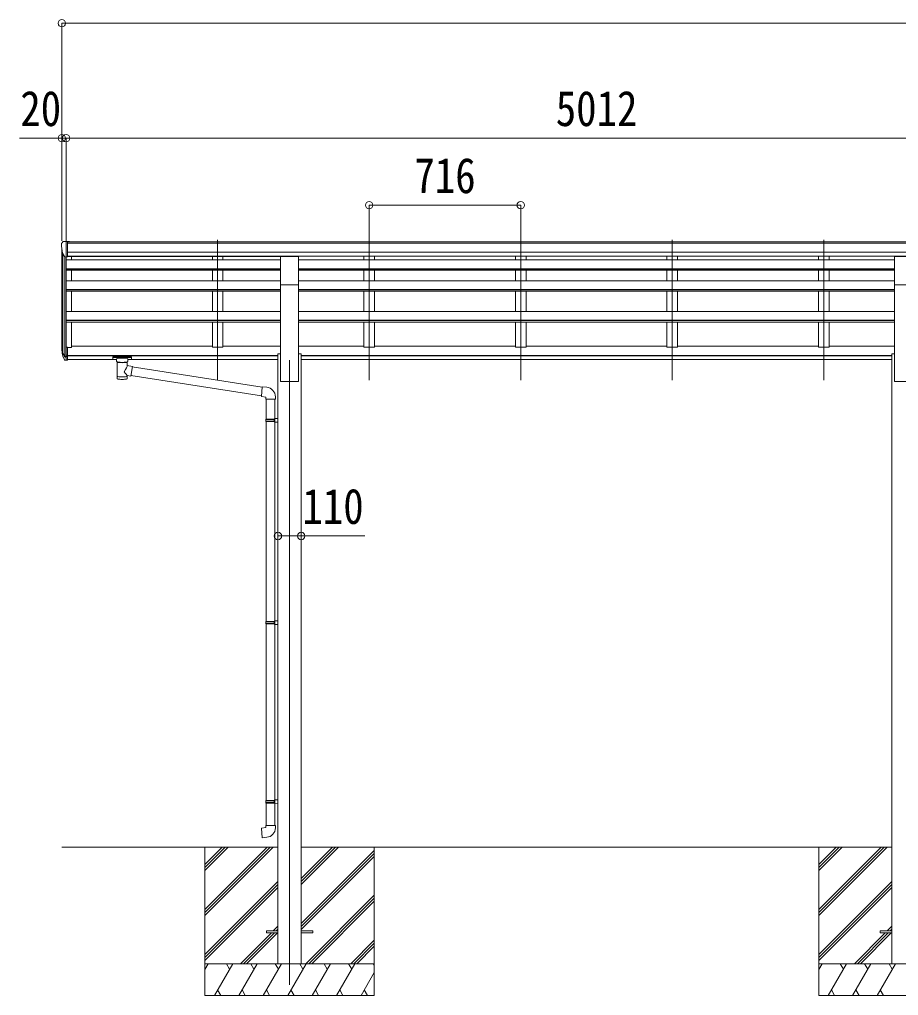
# Model space of a CAD drawing. Units: millimetres at full size. Extents: x -9783 to 9892, y -6828 to 6752.
# Drawn here: x -2660 to 1492, y -4225 to 384 of the extents above; entities that cross this region are included whole.
import ezdxf
from ezdxf.enums import TextEntityAlignment as Align

# ---------------------------------------------------------------- set-up
doc = ezdxf.new("R2010")
doc.units = ezdxf.units.MM
doc.header["$LTSCALE"] = 35
doc.header["$PDMODE"] = 32
doc.header["$PDSIZE"] = 35
for name, color, linetype, lineweight in [('0-0_0', 7, 'Continuous', 9), ('0-1_本体', 4, 'Continuous', 9), ('0-2_部品', 7, 'Continuous', 9), ('0-8_PARTS2', 2, 'Continuous', 9), ('0-A_寸法', 6, 'Continuous', 9)]:
    doc.layers.add(name, color=color, linetype=linetype, lineweight=lineweight)
doc.styles.add('ＭＳ ゴシック', font='')
doc.styles.get('ＭＳ ゴシック').set_extended_font_data('MS Gothic')

msp = doc.modelspace()

# ---------------------------------------------------------------- linework, layer by layer
at = {"layer": '0-0_0'}
for p, q in [((-2460.38, -3525.15), (-1439.38, -3525.15)), ((-1784.38, -3525.15), (-1784.38, -4225.15)), ((-1784.38, -3819.32), (-1490.2, -3525.15)), ((-1784.38, -3833.47), (-1476.06, -3525.15)), ((-1784.38, -3847.61), (-1461.92, -3525.15)), ((-1784.38, -3635.48), (-1674.05, -3525.15)), ((-1784.38, -3621.34), (-1688.19, -3525.15)), ((-1784.38, -3607.19), (-1702.33, -3525.15)), ((-1329.38, -3672.69), (-1181.83, -3525.15)), ((-1329.38, -3700.98), (-1153.55, -3525.15)), ((-1329.38, -3686.83), (-1167.69, -3525.15)), ((-1329.38, -3525.15), (1460.62, -3525.15)), ((-1329.38, -3884.82), (-984.38, -3539.83)), ((-984.38, -3525.15), (-984.38, -4225.15)), ((1115.62, -3525.15), (1115.62, -4225.15)), ((1115.62, -3819.32), (1409.8, -3525.15)), ((1115.62, -3833.47), (1423.94, -3525.15)), ((1115.62, -3847.61), (1438.08, -3525.15)), ((1115.62, -3635.48), (1225.95, -3525.15)), ((1115.62, -3621.34), (1211.81, -3525.15)), ((1115.62, -3607.19), (1197.67, -3525.15)), ((-1329.38, -3898.97), (-984.38, -3553.97)), ((-1329.38, -3913.11), (-984.38, -3568.11)), ((-1784.38, -4031.46), (-1439.38, -3686.46)), ((1115.62, -4031.46), (1460.62, -3686.46)), ((-1784.38, -4045.6), (-1439.38, -3700.6)), ((-1784.38, -4059.74), (-1439.38, -3714.74)), ((1115.62, -4045.6), (1460.62, -3700.6)), ((1115.62, -4059.74), (1460.62, -3714.74)), ((-1307.57, -4075.15), (-984.38, -3751.96)), ((-1293.43, -4075.15), (-984.38, -3766.1)), ((-1279.29, -4075.15), (-984.38, -3780.24)), ((-1461.44, -3920.65), (-1439.38, -3898.59)), ((-1447.3, -3920.65), (-1439.38, -3912.73)), ((1438.56, -3920.65), (1460.62, -3898.59)), ((1452.7, -3920.65), (1460.62, -3912.73)), ((-1615.94, -4075.15), (-1470.44, -3929.65)), ((-1601.8, -4075.15), (-1456.3, -3929.65)), ((-1587.65, -4075.15), (-1442.15, -3929.65)), ((1284.06, -4075.15), (1429.56, -3929.65)), ((1298.2, -4075.15), (1443.7, -3929.65)), ((1312.35, -4075.15), (1457.85, -3929.65)), ((-1095.44, -4075.15), (-984.38, -3964.09)), ((-1081.3, -4075.15), (-984.38, -3978.23)), ((-1067.15, -4075.15), (-984.38, -3992.37)), ((-984.38, -4075.15), (-1784.38, -4075.15)), ((-1784.38, -4102.65), (-1768.5, -4075.15)), ((-1739.63, -4225.15), (-1653.03, -4075.15)), ((-1668.03, -4101.13), (-1683.03, -4075.15)), ((-1624.16, -4225.15), (-1537.56, -4075.15)), ((-1552.56, -4101.13), (-1567.56, -4075.15)), ((-1508.69, -4225.15), (-1422.09, -4075.15)), ((-1437.09, -4101.13), (-1452.09, -4075.15)), ((-1393.22, -4225.15), (-1306.62, -4075.15)), ((-1321.62, -4101.13), (-1336.62, -4075.15)), ((-1277.75, -4225.15), (-1191.15, -4075.15)), ((-1206.15, -4101.13), (-1221.15, -4075.15)), ((-1162.28, -4225.15), (-1075.68, -4075.15)), ((-1105.68, -4075.15), (-1090.68, -4101.13)), ((-990.21, -4075.15), (-984.38, -4085.25)), ((1915.62, -4075.15), (1115.62, -4075.15)), ((1115.62, -4102.65), (1131.5, -4075.15)), ((1160.37, -4225.15), (1246.97, -4075.15)), ((1231.97, -4101.13), (1216.97, -4075.15)), ((1275.84, -4225.15), (1362.44, -4075.15)), ((1347.44, -4101.13), (1332.44, -4075.15)), ((1391.31, -4225.15), (1477.91, -4075.15)), ((1462.91, -4101.13), (1447.91, -4075.15)), ((-1046.81, -4225.15), (-984.38, -4117.01)), ((-1784.38, -4225.15), (-984.38, -4225.15)), ((-1724.63, -4199.17), (-1709.64, -4225.15)), ((-1609.16, -4199.17), (-1594.17, -4225.15)), ((-1493.69, -4199.17), (-1478.69, -4225.15)), ((-1378.22, -4199.17), (-1363.22, -4225.15)), ((-1262.75, -4199.17), (-1247.75, -4225.15)), ((-1147.28, -4199.17), (-1132.28, -4225.15)), ((-1031.81, -4199.17), (-1016.82, -4225.15)), ((1115.62, -4225.15), (1915.62, -4225.15)), ((1175.37, -4199.17), (1190.36, -4225.15)), ((1290.84, -4199.17), (1305.83, -4225.15)), ((1406.31, -4199.17), (1421.31, -4225.15))]:
    msp.add_line(p, q, dxfattribs=at)
at = {"layer": '0-1_本体'}
for p, q in [((-2433.88, -666.72), (2555.12, -666.72)), ((-2433.88, -672.08), (2555.12, -672.08)), ((-2460.38, -1165.88), (-2460.38, -703.47)), ((-2456.1, -722.27), (-2456.1, -1190.14)), ((-2440.38, -737.1), (-2440.38, -1163.71)), ((-2433.88, -715.6), (2565.12, -715.6)), ((-2433.88, -733.27), (2565.12, -733.27)), ((-1426.88, -735.64), (-2433.88, -735.64)), ((-2415.38, -751.5), (-2415.38, -735.64)), ((-1749.38, -735.73), (-1749.38, -751.5)), ((-1699.38, -735.73), (-1699.38, -751.5)), ((-1033.38, -735.73), (-1033.38, -751.5)), ((-983.38, -735.73), (-983.38, -751.5)), ((-317.38, -735.73), (-317.38, -751.5)), ((-267.38, -735.73), (-267.38, -751.5)), ((398.62, -735.73), (398.62, -751.5)), ((448.62, -735.73), (448.62, -751.5)), ((1114.62, -735.73), (1114.62, -751.5)), ((1164.62, -735.73), (1164.62, -751.5)), ((-2446.38, -737.63), (-2446.38, -1208.14)), ((-1426.88, -751.5), (-2440.38, -751.5)), ((1473.12, -751.5), (-1341.88, -751.5)), ((-2440.38, -793.2), (-1426.88, -793.2)), ((-2440.38, -794.89), (-1426.88, -794.89)), ((-2440.38, -799.3), (-1426.88, -799.3)), ((-2415.38, -850.29), (-2415.38, -799.3)), ((-2415.38, -805.48), (-2415.38, -799.71)), ((-1749.38, -799.3), (-1749.38, -850.27)), ((-1699.38, -799.3), (-1699.38, -850.27)), ((-1341.88, -793.2), (1473.12, -793.2)), ((-1341.88, -794.89), (1473.12, -794.89)), ((-1341.88, -799.3), (1473.12, -799.3)), ((-1033.38, -799.3), (-1033.38, -850.27)), ((-983.38, -799.3), (-983.38, -850.27)), ((-317.38, -799.3), (-317.38, -850.27)), ((-267.38, -799.3), (-267.38, -850.27)), ((398.62, -799.3), (398.62, -850.27)), ((448.62, -799.3), (448.62, -850.27)), ((1114.62, -799.3), (1114.62, -850.27)), ((1164.62, -799.3), (1164.62, -850.27)), ((-2440.38, -850.29), (-1426.88, -850.29)), ((-1426.88, -1325.14), (-1426.88, -869.51)), ((-1341.88, -850.29), (1473.12, -850.29)), ((-1341.88, -1325.14), (-1341.88, -869.51)), ((1473.12, -1325.14), (1473.12, -869.51)), ((-2440.38, -890.94), (-1426.88, -890.94)), ((-2440.38, -892.62), (-1426.88, -892.62)), ((-2440.22, -899.34), (-1426.88, -899.34)), ((-2415.38, -996.43), (-2415.38, -899.74)), ((-1749.38, -899.33), (-1749.38, -996.02)), ((-1699.38, -899.33), (-1699.38, -996.02)), ((-1341.88, -890.94), (1473.12, -890.94)), ((-1341.88, -892.62), (1473.12, -892.62)), ((-1341.88, -899.34), (1473.12, -899.34)), ((-1033.38, -899.33), (-1033.38, -996.02)), ((-983.38, -899.33), (-983.38, -996.02)), ((-317.38, -899.33), (-317.38, -996.02)), ((-267.38, -899.33), (-267.38, -996.02)), ((398.62, -899.33), (398.62, -996.02)), ((448.62, -899.33), (448.62, -996.02)), ((1114.62, -899.33), (1114.62, -996.02)), ((1164.62, -899.33), (1164.62, -996.02)), ((-2440.38, -996.02), (-1426.88, -996.02)), ((-1341.88, -996.02), (1473.12, -996.02)), ((-1426.88, -1035.48), (-2440.38, -1035.48)), ((-1426.88, -1037.16), (-2440.38, -1037.16)), ((-1426.88, -1046.2), (-2440.38, -1046.2)), ((-2415.38, -1164.53), (-2415.38, -1046.62)), ((-1749.38, -1046.2), (-1749.38, -1164.12)), ((-1699.38, -1046.2), (-1699.38, -1164.12)), ((1473.12, -1035.48), (-1341.88, -1035.48)), ((1473.12, -1037.16), (-1341.88, -1037.16)), ((1473.12, -1046.2), (-1341.88, -1046.2)), ((-1033.38, -1046.2), (-1033.38, -1164.12)), ((-983.38, -1046.2), (-983.38, -1164.12)), ((-317.38, -1046.2), (-317.38, -1164.12)), ((-267.38, -1046.2), (-267.38, -1164.12)), ((398.62, -1046.2), (398.62, -1164.12)), ((448.62, -1046.2), (448.62, -1164.12)), ((1114.62, -1046.2), (1114.62, -1164.12)), ((1164.62, -1046.2), (1164.62, -1164.12)), ((-2433.88, -1164.53), (-2415.38, -1164.53)), ((-2415.38, -1159.32), (-1749.38, -1159.32)), ((-1749.38, -1164.12), (-1699.38, -1164.12)), ((-1699.38, -1159.32), (-1426.88, -1159.32)), ((-1439.38, -1195.14), (-1439.38, -4075.14)), ((-1439.38, -1195.14), (-1426.88, -1195.14)), ((-1341.88, -1159.32), (-1033.38, -1159.32)), ((-1341.88, -1195.14), (-1329.38, -1195.14)), ((-1329.38, -1195.14), (-1329.38, -4075.14)), ((-1033.38, -1164.12), (-983.38, -1164.12)), ((-983.38, -1159.32), (-317.38, -1159.32)), ((-317.38, -1164.12), (-267.38, -1164.12)), ((-267.38, -1159.32), (398.62, -1159.32)), ((398.62, -1164.12), (448.62, -1164.12)), ((448.62, -1159.32), (1114.62, -1159.32)), ((1114.62, -1164.12), (1164.62, -1164.12)), ((1164.62, -1159.32), (1473.12, -1159.32)), ((1460.62, -1195.14), (1460.62, -4075.14)), ((1460.62, -1195.14), (1473.12, -1195.14)), ((-2433.88, -1203.63), (-1439.38, -1203.63)), ((-2433.88, -1205.01), (-1439.38, -1205.01)), ((-2433.88, -1222.18), (-2202.38, -1222.18)), ((-2148.38, -1222.18), (-1439.38, -1222.18)), ((-1329.38, -1203.63), (1460.62, -1203.63)), ((-1329.38, -1205.01), (1460.62, -1205.01)), ((-1329.38, -1222.18), (1460.62, -1222.18)), ((-1426.88, -1325.14), (-1341.88, -1325.14)), ((1473.12, -1325.14), (1558.12, -1325.14))]:
    msp.add_line(p, q, dxfattribs=at)
at = {"layer": '0-2_部品'}
for p, q in [((-2462.38, -674.49), (-2462.38, -675.12)), ((-2455.47, -665.69), (-2459.54, -671.49)), ((-2452.38, -665.12), (-2454.71, -665.26)), ((-2452.38, -665.12), (-2433.88, -665.12)), ((-2440.38, -738.1), (-2440.38, -665.12)), ((-2433.88, -665.12), (-2423.88, -665.21)), ((-2433.88, -737.1), (-2433.88, -665.12)), ((-2423.88, -666.72), (-2423.88, -665.21)), ((-2448, -736.29), (-2457.28, -720.22)), ((-2433.88, -737.1), (-2440.38, -737.1)), ((-1426.88, -735.36), (-1341.88, -735.36)), ((-1426.88, -869.51), (-1426.88, -735.36)), ((-1341.88, -869.51), (-1341.88, -735.36)), ((1473.12, -735.36), (1558.12, -735.36)), ((1473.12, -869.51), (1473.12, -735.36)), ((-2440.38, -738.1), (-2445.59, -737.78)), ((-1426.88, -869.51), (-1341.88, -869.51)), ((1473.12, -869.51), (1558.12, -869.51)), ((-2457.99, -1189.75), (-2447.82, -1208.92)), ((-2446.81, -1207.67), (-2456.57, -1189.25)), ((-2440.38, -1163.71), (-2440.38, -1225.59)), ((-2433.88, -1163.71), (-2440.38, -1163.71)), ((-2433.88, -1163.71), (-2433.88, -1224.77)), ((-2455.4, -1206.6), (-2447.82, -1224.09)), ((-2440.38, -1208.42), (-2445.51, -1208.42)), ((-2440.38, -1210.42), (-2445.22, -1210.42)), ((-2440.38, -1225.59), (-2445.22, -1225.59)), ((-2433.88, -1202.02), (-2440.38, -1202.02)), ((-2433.88, -1207.42), (-2440.38, -1207.42)), ((-2433.88, -1224.77), (-2440.38, -1224.77)), ((-2218.88, -1210.48), (-2218.88, -1221.24)), ((-2218.88, -1210.67), (-2218.88, -1212.21)), ((-2216.88, -1209.82), (-2133.88, -1209.82)), ((-2216.88, -1211.99), (-2133.88, -1211.99)), ((-2216.88, -1221.9), (-2202.38, -1221.9)), ((-2202.38, -1228.71), (-2202.38, -1218.44)), ((-2198.28, -1233.21), (-2198.3, -1313.5)), ((-2152.48, -1250.79), (-2152.48, -1233.2)), ((-2148.38, -1228.71), (-2148.38, -1218.44)), ((-2148.38, -1221.9), (-2133.88, -1221.9)), ((-2131.88, -1210.48), (-2131.88, -1221.24)), ((-2127.26, -1254.69), (-2152.48, -1250.78)), ((-2127.26, -1254.69), (-2134.28, -1299.95)), ((-1513.34, -1352), (-2127.57, -1256.71)), ((-2152.46, -1313.5), (-2152.48, -1296.88)), ((-2152.48, -1297.13), (-2134.28, -1299.95)), ((-1517.01, -1393.93), (-2134.01, -1298.21)), ((-1492.46, -1353.32), (-1513.29, -1351.5)), ((-1497.38, -1409.06), (-1451.38, -1409.06)), ((-1495.38, -1409.06), (-1495.38, -1503.06)), ((-1453.38, -1409.06), (-1453.38, -1500.5)), ((-1451.38, -1409.06), (-1451.38, -1398.15)), ((-1497.38, -1505.06), (-1496.38, -1503.06)), ((-1497.38, -1505.06), (-1453.38, -1505.06)), ((-1497.38, -1505.06), (-1497.38, -1513.06)), ((-1497.38, -1513.06), (-1453.38, -1513.06)), ((-1497.38, -1513.06), (-1496.38, -1515.06)), ((-1496.38, -1503.06), (-1453.38, -1503.06)), ((-1496.38, -1515.06), (-1453.38, -1515.06)), ((-1495.38, -1515.06), (-1495.38, -2458.83)), ((-1457.86, -1505.06), (-1458.29, -1503.06)), ((-1455.38, -1500.56), (-1439.38, -1500.09)), ((-1455.38, -1502.56), (-1455.38, -1500.56)), ((-1455.38, -1502.56), (-1453.38, -1502.56)), ((-1455.38, -1517.56), (-1455.38, -1515.56)), ((-1455.38, -1517.56), (-1439.38, -1518.03)), ((-1453.38, -1517.62), (-1453.38, -2456.28)), ((-1439.38, -1500.09), (-1439.38, -1518.03)), ((-1497.38, -2460.83), (-1496.38, -2458.83)), ((-1497.38, -2460.83), (-1453.38, -2460.83)), ((-1497.38, -2460.83), (-1497.38, -2468.83)), ((-1497.38, -2468.83), (-1453.38, -2468.83)), ((-1497.38, -2468.83), (-1496.38, -2470.83)), ((-1496.38, -2458.83), (-1453.38, -2458.83)), ((-1496.38, -2470.83), (-1453.38, -2470.83)), ((-1495.38, -2470.83), (-1495.38, -3304.41)), ((-1457.86, -2460.83), (-1458.29, -2458.83)), ((-1455.38, -2456.33), (-1439.38, -2455.86)), ((-1455.38, -2458.33), (-1455.38, -2456.33)), ((-1455.38, -2458.33), (-1453.38, -2458.33)), ((-1455.38, -2473.33), (-1455.38, -2471.33)), ((-1455.38, -2473.33), (-1439.38, -2473.8)), ((-1453.38, -2473.39), (-1453.38, -3301.85)), ((-1439.38, -2455.86), (-1439.38, -2473.8)), ((-1497.38, -3306.41), (-1496.38, -3304.41)), ((-1497.38, -3306.41), (-1453.38, -3306.41)), ((-1497.38, -3306.41), (-1497.38, -3314.41)), ((-1497.38, -3314.41), (-1453.38, -3314.41)), ((-1497.38, -3314.41), (-1496.38, -3316.41)), ((-1496.38, -3304.41), (-1453.38, -3304.41)), ((-1496.38, -3316.41), (-1453.38, -3316.41)), ((-1495.38, -3316.41), (-1495.38, -3422.54)), ((-1457.86, -3306.41), (-1458.29, -3304.41)), ((-1455.38, -3301.91), (-1439.38, -3301.44)), ((-1455.38, -3303.91), (-1455.38, -3301.91)), ((-1455.38, -3303.91), (-1453.38, -3303.91)), ((-1455.38, -3318.91), (-1455.38, -3316.91)), ((-1439.38, -3301.44), (-1439.38, -3319.38)), ((-1455.38, -3318.91), (-1439.38, -3319.38)), ((-1453.38, -3318.96), (-1453.38, -3422.54)), ((-1497.38, -3422.54), (-1451.38, -3422.54)), ((-1497.38, -3432.54), (-1497.38, -3422.54)), ((-1451.38, -3422.54), (-1451.38, -3433.46))]:
    msp.add_line(p, q, dxfattribs=at)
at = {"layer": '0-2_部品', "color": 4}
for p, q in [((-1494.18, -3920.65), (-1494.18, -3929.65)), ((-1439.38, -3920.65), (-1494.18, -3920.65)), ((-1439.38, -3929.65), (-1494.18, -3929.65)), ((-1274.58, -3920.65), (-1329.38, -3920.65)), ((1405.82, -3920.65), (1405.82, -3929.65)), ((1460.62, -3920.65), (1405.82, -3920.65)), ((1460.62, -3929.65), (1405.82, -3929.65))]:
    msp.add_line(p, q, dxfattribs=at)
at = {"layer": '0-2_部品'}
for points in [[(-2218.88, -1210.48), (-2218.84, -1210.29), (-2218.76, -1210.15), (-2218.66, -1210.06), (-2218.56, -1209.99), (-2218.44, -1209.95), (-2218.15, -1209.89), (-2217.66, -1209.84), (-2217.11, -1209.82), (-2216.88, -1209.82)], [(-2218.88, -1221.24), (-2218.84, -1221.44), (-2218.76, -1221.57), (-2218.66, -1221.67), (-2218.56, -1221.73), (-2218.44, -1221.77), (-2218.15, -1221.83), (-2217.66, -1221.88), (-2217.11, -1221.9), (-2216.88, -1221.9)], [(-2202.34, -1228.66), (-2202.36, -1229.01), (-2202.12, -1229.97), (-2201.6, -1230.85), (-2200.79, -1231.69), (-2199.68, -1232.49), (-2198.28, -1233.21)], [(-2152.48, -1233.2), (-2152.25, -1233.11), (-2150.89, -1232.37), (-2149.78, -1231.52), (-2149.02, -1230.66), (-2148.56, -1229.76), (-2148.39, -1228.87)], [(-2133.88, -1209.82), (-2133.53, -1209.82), (-2133, -1209.85), (-2132.55, -1209.9), (-2132.24, -1209.97), (-2132.07, -1210.07), (-2131.95, -1210.21), (-2131.89, -1210.39), (-2131.88, -1210.48)], [(-2133.88, -1221.9), (-2133.53, -1221.9), (-2133, -1221.87), (-2132.55, -1221.82), (-2132.24, -1221.75), (-2132.07, -1221.65), (-2131.95, -1221.51), (-2131.89, -1221.33), (-2131.88, -1221.24)], [(-1513.29, -1351.5), (-1517.3, -1397.32), (-1497.38, -1399.06), (-1497.38, -1409.06)], [(-1457.86, -1505.06), (-1457.86, -1513.06), (-1458.29, -1515.06)], [(-1455.38, -1515.56), (-1453.38, -1515.56), (-1453.38, -1502.56)], [(-1457.86, -2460.83), (-1457.86, -2468.83), (-1458.29, -2470.83)], [(-1455.38, -2471.33), (-1453.38, -2471.33), (-1453.38, -2458.33)], [(-1457.86, -3306.41), (-1457.86, -3314.41), (-1458.29, -3316.41)], [(-1455.38, -3316.91), (-1453.38, -3316.91), (-1453.38, -3303.91)], [(-1492.46, -3478.29), (-1513.29, -3480.11), (-1517.3, -3434.29), (-1497.38, -3432.54)]]:
    msp.add_lwpolyline(points, dxfattribs=at)
at = {"layer": '0-2_部品', "color": 4}
msp.add_lwpolyline([(-1274.58, -3920.65), (-1274.58, -3929.65), (-1329.38, -3929.65)], dxfattribs=at)
at = {"layer": '0-2_部品'}
for centre, radius, start, end in [((-2459.38, -674.49), 3, 93, 180), ((-2260.38, -675.12), 202, 180, 192.90261), ((-2454.65, -666.26), 1, 93.5, 145), ((-2445.41, -734.79), 3, 210, 266.5), ((-2371.72, -1167.58), 89.07, 174.49576, 194.41188), ((-2372.43, -1163.3), 88.05, 177.22392, 197.21071), ((-2327.16, -1170.52), 133.22, 183.27987, 195.71302), ((-2445.22, -1207.42), 3, 210, 270), ((-2445.22, -1222.59), 3, 210, 270), ((-2445.51, -1206.92), 1.5, 210, 270), ((-1496.38, -1398.15), 45, 0, 85), ((-1496.38, -3433.46), 45, 275, 0)]:
    msp.add_arc(centre, radius, start, end, dxfattribs=at)
for centre, major_axis, ratio, start_param, end_param in [((-2216.88, -1212.21), (2, 0), 0.109601, 1.5707963, 3.1415927), ((-2175.38, -1218.44), (27, 0), 0.122176, 6.2831853, 9.424778), ((-2175.37, -1233.67), (-22.91, 0.42), 0.072511, 0.0008029, 1.5715993), ((-2175.37, -1235.29), (-22.91, 0.42), 0.072511, 0.0008029, 1.5715993), ((-2175.39, -1233.67), (22.92, 0.42), 0.07247, 4.71158, 6.2823764), ((-2175.39, -1235.29), (22.92, 0.42), 0.07247, 4.71158, 6.2823764), ((-2164.38, -1228.71), (16, 0), 0.361356, 6.2636979, 6.2831853), ((-2133.88, -1212.21), (2, 0), 0.109601, 0, 1.5707963), ((-2175.38, -1277.33), (-22.81, -26.62), 0.234429, 1.6855472, 3.1268519), ((-2172.82, -1274.68), (20.32, -22.25), 0.045535, 0.0389954, 1.3075346), ((-2175.38, -1313.5), (22.92, 0), 0.101955, 3.1415499, 6.2833984), ((-2175.38, -1301.06), (22.91, 0), 0.122865, 3.1415927, 6.2831853)]:
    msp.add_ellipse(centre, major_axis=major_axis, ratio=ratio, start_param=start_param, end_param=end_param, dxfattribs=at)
at = {"layer": '0-8_PARTS2'}
for p, q in [((-1724.38, -1318.94), (-1724.38, -656.42)), ((-1008.38, -1318.94), (-1008.38, -656.42)), ((-292.38, -1318.94), (-292.38, -656.42)), ((423.62, -1318.94), (423.62, -656.42)), ((1139.62, -1318.94), (1139.62, -656.42)), ((-1384.38, -1225.15), (-1384.38, -4175.15))]:
    msp.add_line(p, q, dxfattribs=at)
at = {"layer": '0-A_寸法'}
for p, q in [((-2460.38, 366.02), (-2460.38, -660.97)), ((-2460.38, 366.02), (7603.62, 366.02)), ((-2460.38, -176.79), (-2660.38, -176.79)), ((-2460.38, -176.79), (-2460.38, -660.97)), ((-2440.38, -176.79), (-2460.38, -176.79)), ((-2440.38, -176.79), (-2440.38, -660.97)), ((-2440.38, -176.79), (-2440.38, -660.97)), ((-2440.38, -176.79), (2571.62, -176.79)), ((-1008.38, -493.41), (-292.38, -493.41)), ((-1008.38, -493.41), (-1008.38, -660.97)), ((-292.38, -493.41), (-292.38, -660.97)), ((-1439.38, -2055.33), (-1329.38, -2055.33)), ((-1329.38, -2055.33), (-1029.38, -2055.33))]:
    msp.add_line(p, q, dxfattribs=at)
for p in [(-2460.38, 366.02), (-2460.38, -176.79), (-2440.38, -176.79), (-1008.38, -493.41), (-292.38, -493.41), (-1439.38, -2055.33), (-1329.38, -2055.33)]:
    msp.add_point(p, dxfattribs=at)

# ---------------------------------------------------------------- texts
at = {"layer": '0-A_寸法', "color": 7, "style": 'ＭＳ ゴシック', "width": 0.85}
for s, p in [('20', (-2656.63, -169.79)), ('5012', (-126.88, -169.79)), ('716', (-794.75, -486.41)), ('110', (-1323.75, -2048.33))]:
    msp.add_text(s, height=166.8, dxfattribs=at).set_placement(p, align=Align.BOTTOM_LEFT)

doc.saveas('drawing.dxf')
